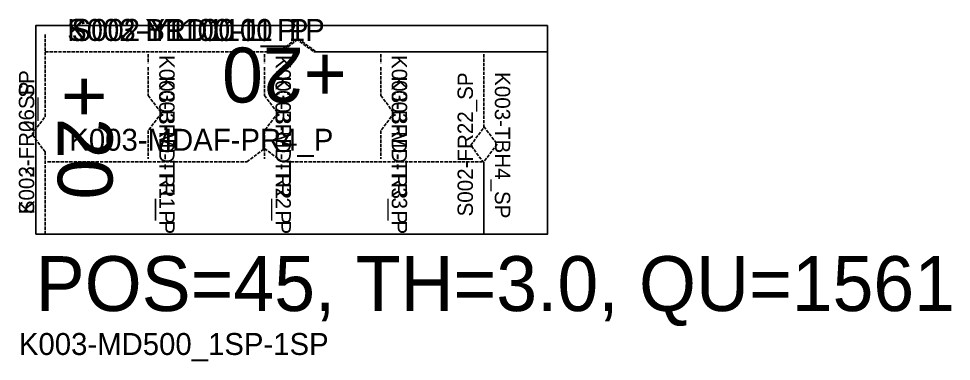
# Model space of a CAD drawing. Header units: inches. Extents: x -22688 to 5506, y -4302 to 14985.
# Drawn here: x -9172 to -7046, y 13055 to 13835 of the extents above; entities that cross this region are included whole.
import ezdxf

# ---------------------------------------------------------------- set-up
doc = ezdxf.new("R2010")
doc.units = ezdxf.units.IN
doc.header["$MEASUREMENT"] = 0
doc.linetypes.add('Dashed', pattern=[10, 7.5, -2.5])
doc.layers.get('0').update_dxf_attribs({"linetype": 'CONTINUOUS'})

msp = doc.modelspace()

# ---------------------------------------------------------------- linework, layer by layer
at = {"color": 7, "linetype": 'Dashed'}
for p, q in [((-8876.808042, 13754.453234), (-8876.808042, 13733.953051)), ((-8611.808653, 13754.453234), (-8611.808653, 13733.953051)), ((-8346.809263, 13754.453234), (-8346.809263, 13733.953051))]:
    msp.add_line(p, q, dxfattribs=at)
for points in [[(-9111.808653, 13344.45415), (-9111.808653, 13531.95415), (-9141.808958, 13571.953539), (-9111.808653, 13611.952929), (-9111.808653, 13799.452929)], [(-9111.808653, 13344.45415), (-9111.808653, 13531.95415), (-9141.808958, 13571.953539), (-9111.808653, 13611.952929), (-9111.808653, 13799.452929)], [(-9111.808653, 13759.453539), (-8579.307432, 13759.453539), (-8539.308042, 13789.453844), (-8499.308653, 13759.453539), (-7966.807432, 13759.453539)], [(-9111.808653, 13759.453539), (-8579.307432, 13759.453539), (-8539.308042, 13789.453844), (-8499.308653, 13759.453539), (-7966.807432, 13759.453539)], [(-9101.808042, 13759.453539), (-8574.308653, 13759.453539), (-8534.309263, 13789.453844), (-8494.309873, 13759.453539), (-7966.807432, 13759.453539)], [(-8111.808653, 13344.45415), (-8111.808653, 13506.95415), (-8141.807432, 13546.953539), (-8111.808653, 13586.952929), (-8111.808653, 13749.452929)], [(-8111.808653, 13754.453234), (-8111.808653, 13589.453844), (-8081.809873, 13549.452929), (-8111.808653, 13509.453539), (-8111.808653, 13344.45415)], [(-8876.808042, 13724.452929), (-8876.808042, 13660.204272), (-8846.809263, 13620.203356), (-8876.808042, 13580.203966), (-8876.808042, 13515.953783)], [(-8611.808653, 13724.452929), (-8611.808653, 13660.204272), (-8581.809873, 13620.203356), (-8611.808653, 13580.203966), (-8611.808653, 13515.953783)], [(-8346.809263, 13724.452929), (-8346.809263, 13660.204272), (-8316.807432, 13620.203356), (-8346.809263, 13580.203966), (-8346.809263, 13515.953783)], [(-9106.808347, 13509.453539), (-8651.808042, 13509.453539), (-8611.808653, 13539.453844), (-8571.809263, 13509.453539), (-8116.807432, 13509.453539)]]:
    msp.add_lwpolyline(points, dxfattribs=at)
at = {"color": 7}
msp.add_lwpolyline([(-9133.308286, 13344.45415), (-7966.807432, 13344.45415), (-7966.807432, 13819.45415), (-9133.308286, 13819.45415), (-9133.308286, 13344.45415)], dxfattribs=at)
msp.add_lwpolyline([(-9133.308286, 13344.45415), (-7966.807432, 13344.45415), (-7966.807432, 13819.45415), (-9133.308286, 13819.45415), (-9133.308286, 13344.45415)], dxfattribs=at)

# ---------------------------------------------------------------- texts
for s, height, p in [('S002-Y1100-11_P', 50, (-9061.808653, 13784.453539)), ('K003-BRD1100_1P', 50, (-9061.808653, 13784.453539)), ('S002-Y1100-1_P', 50, (-9051.808042, 13784.453539)), ('K003-MDAF-PR4_P', 50, (-9056.808347, 13534.453539)), ('POS=45, TH=3.0, QU=1561', 125, (-9133.308286, 13169.45415)), ('K003-MD500_1SP-1SP', 50, (-9171.809263, 13069.45415))]:
    msp.add_text(s, height=height, dxfattribs=at).set_placement(p)
for s, height, rotation, p in [('+20', 125, 180, (-8425.059385, 13769.45415)), ('K003-BRD-TR1_P', 34.999999, 270, (-8851.808042, 13752.403979)), ('K003-BRD-TR2_P', 34.999999, 270, (-8586.808653, 13752.403979)), ('K003-BRD-TR3_P', 34.999999, 270, (-8321.809263, 13752.403979)), ('S002-FR26_SP', 34.999999, 90, (-9136.808653, 13389.952807)), ('+20', 125, 270, (-9083.308286, 13706.95415)), ('K003-MD-TR1_P', 34.999999, 270, (-8851.808042, 13703.60332)), ('K003-MD-TR2_P', 34.999999, 270, (-8586.808653, 13703.60332)), ('K003-MD-TR3_P', 34.999999, 270, (-8321.809263, 13703.60332)), ('S002-FR22_SP', 34.999999, 90, (-8136.808653, 13384.954028)), ('K003-TBH4_SP', 34.999999, 270, (-8086.808653, 13713.452868)), ('K003-FR0_SP', 34.999999, 90, (-9136.808653, 13389.952807))]:
    msp.add_text(s, height=height, rotation=rotation, dxfattribs=at).set_placement(p)

doc.saveas('drawing.dxf')
